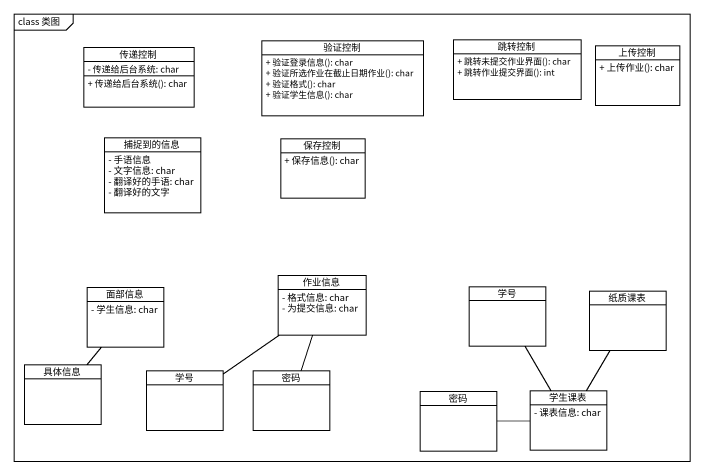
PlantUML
@startuml
mainframe class 类图
hide circle
hide empty members
skinparam classAttributeIconSize 0
class 传递控制 {
  - 传递给后台系统: char
  + 传递给后台系统(): char
}
class 验证控制 {
  + 验证登录信息(): char
  + 验证所选作业在截止日期作业(): char
  + 验证格式(): char
  + 验证学生信息(): char
}
class 跳转控制 {
  + 跳转未提交作业界面(): char
  + 跳转作业提交界面(): int
}
class 上传控制 {
  + 上传作业(): char
}
class 捕捉到的信息 {
  - 手语信息
  - 文字信息: char
  - 翻译好的手语: char
  - 翻译好的文字
}
class 保存控制 {
  + 保存信息(): char
}
class 面部信息 {
  - 学生信息: char
}
class 作业信息 {
  - 格式信息: char
  - 为提交信息: char
}
class 学号
class 纸质课表
class 具体信息
class "学号" as 学号_2
class 密码
class "密码" as 密码_2
class 学生课表 {
  - 课表信息: char
}
面部信息 -- 具体信息
学号 -- 学生课表
纸质课表 -- 学生课表
学号_2 -up- 作业信息
密码 -up- 作业信息
密码_2 -right- 学生课表
@enduml
